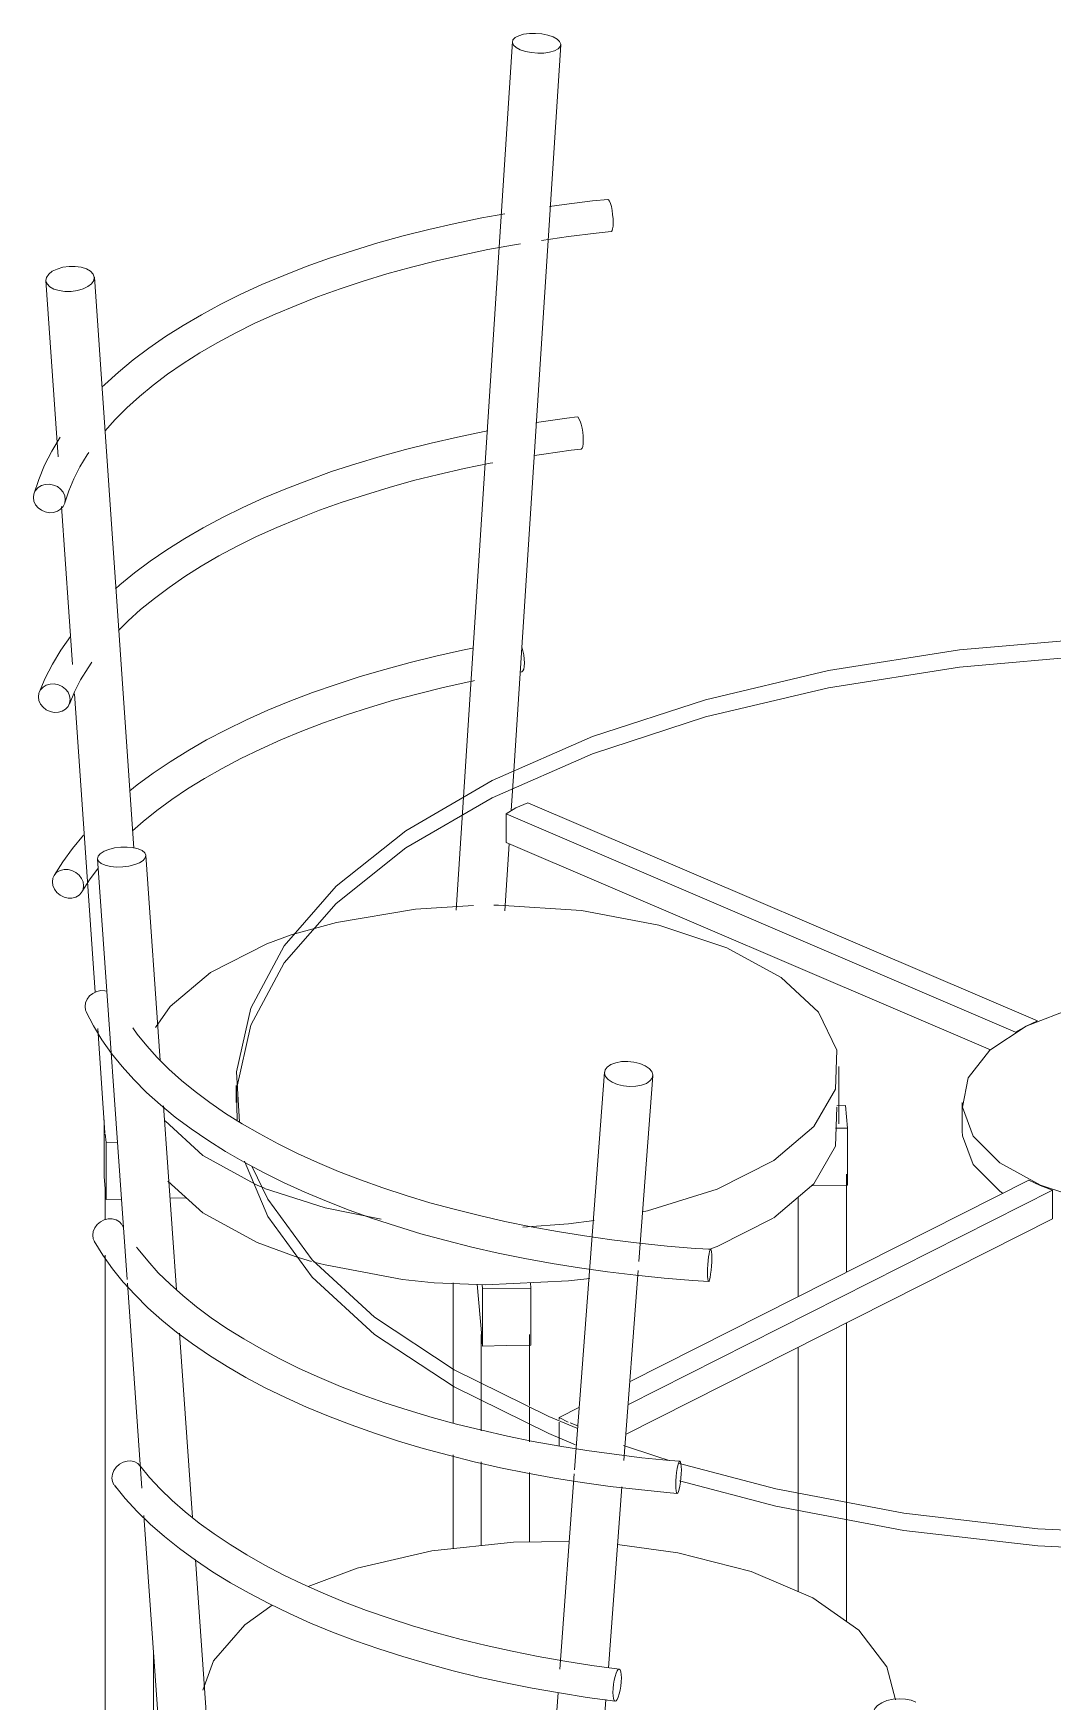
# Model space of a CAD drawing. Header units: millimetres. Extents: x -44545 to 51785, y -22696 to 32686.
# Drawn here: x -6717 to -6086, y 4421 to 5456 of the extents above; entities that cross this region are included whole.
import ezdxf

# ---------------------------------------------------------------- set-up
doc = ezdxf.new("R2010")
doc.units = ezdxf.units.MM
doc.layers.add('I-FURN-PNLS', color=30, linetype='Continuous', lineweight=9)

# ---------------------------------------------------------------- blocks, each defined once
blk = doc.blocks.new('Table Dining 4 Seater-Circular - 1200 mm dia-V82-3D Section 3')
at = {"layer": 'I-FURN-PNLS'}
blk.add_polyline3d([(-6170.5, 4421.1, 0), (-6173.4, 4422.3, 0), (-6176.9, 4423, 0), (-6180.7, 4423.2, 0), (-6184.6, 4422.9, 0), (-6188.4, 4422.1, 0), (-6191.6, 4420.8, 0), (-6194.3, 4419.1, 0), (-6196, 4417.2, 0), (-6196.8, 4415.2, 0), (-6196.6, 4413.2, 0), (-6195.4, 4411.4, 0), (-6193.3, 4409.8, 0)], dxfattribs=at)
blk = doc.blocks.new('Table Dining 4 Seater-Circular - 1200 mm dia-V83-3D Section 3')
at = {"layer": 'I-FURN-PNLS'}
for p, q in [((-6420.5, 5450.7), (-6450.8, 4982.2)), ((-6419.7, 4998.4), (-6390.6, 5448.7)), ((-6709.7, 5302.5), (-6702.1, 5193.2)), ((-6655.2, 4950.7), (-6679.7, 5304.6)), ((-6700, 5162.4), (-6693.2, 5064.6)), ((-6416, 5059.8), (-6414.8, 5060)), ((-6445.4, 5054.2), (-6444.1, 5054.5)), ((-6691.9, 5046.4), (-6679.1, 4861.3)), ((-6421.3, 4973.9), (-6419.7, 4998.4)), ((-6450.8, 4982.2), (-6455.4, 4912.1)), ((-6095.1, 4843.5), (-6411, 4978.7)), ((-6424.5, 4971.9), (-6108.7, 4836.6)), ((-6424.5, 4954.1), (-6424.5, 4971.9)), ((-6638.8, 4819), (-6647.8, 4946.2)), ((-6425.3, 4911.8), (-6422.6, 4953.3)), ((-6124.2, 4825.6), (-6424.5, 4954.1)), ((-6677.7, 4944.1), (-6659.3, 4683.2)), ((-6677.6, 4838.8), (-6673.1, 4774.2)), ((-6363.5, 4811.7), (-6382, 4565.1)), ((-6218.2, 4779.8), (-6218.2, 4815.2)), ((-6591.7, 4803.5), (-6591.7, 4792.9)), ((-6591.2, 4781.6), (-6591.5, 4801.3)), ((-6342.2, 4694.3), (-6333.5, 4809.5)), ((-6628.8, 4676.8), (-6636.8, 4790.9)), ((-6214.1, 4791), (-6219.4, 4790.9)), ((-6212.8, 4777.1), (-6214.1, 4791)), ((-6141.7, 4792.9), (-6141.7, 4775.2)), ((-6673.7, 4746.8), (-6673.7, 4782.2)), ((-6672.9, 4773.6), (-6672.4, 4768.2)), ((-6220.3, 4777), (-6212.8, 4777.1)), ((-6212.8, 4741.7), (-6212.8, 4777.1)), ((-6672.4, 4768.2), (-6665.3, 4768.4)), ((-6672.4, 4732.8), (-6672.4, 4768.2)), ((-6213.4, 4687.7), (-6213.4, 4748.5)), ((-6673, 4739.7), (-6673.7, 4746.8)), ((-6673, 4739.9), (-6673, 4720.2)), ((-6672.4, 4732.8), (-6673, 4739.7)), ((-6580.5, 4742.4), (-6578.8, 4741.6)), ((-6578.8, 4741.6), (-6574.3, 4739.8)), ((-6349.1, 4605.4), (-6085.8, 4738.5)), ((-6100.5, 4744.8), (-6348, 4619.7)), ((-6212.8, 4741.7), (-6235.3, 4741.3)), ((-6085.8, 4720.8), (-6085.8, 4738.5)), ((-6662.8, 4733), (-6672.4, 4732.8)), ((-6622.4, 4733.8), (-6632.9, 4733.6)), ((-6243.4, 4734.4), (-6243.4, 4672.6)), ((-6085.8, 4720.8), (-6350.5, 4587)), ((-6662.4, 4716.8), (-6661.6, 4715.4)), ((-6673, 4698.3), (-6673, 4324.1)), ((-6555.3, 4697.5), (-6578.8, 4706.2)), ((-6545.2, 4694.4), (-6555.3, 4697.5)), ((-6351.4, 4571), (-6342.6, 4688.8)), ((-6659.1, 4681), (-6650.2, 4553.9)), ((-6457.3, 4681.1), (-6457.3, 4617)), ((-6439.6, 4647.9), (-6442.5, 4680.2)), ((-6439.3, 4680), (-6439.1, 4677.3)), ((-6439.1, 4677.3), (-6409.1, 4677.9)), ((-6439.1, 4641.9), (-6439.1, 4677.3)), ((-6409.1, 4677.9), (-6409.4, 4681.2)), ((-6409.1, 4642.5), (-6409.1, 4677.9)), ((-6213.4, 4534.3), (-6213.4, 4656.3)), ((-6618.8, 4535.6), (-6626.9, 4650)), ((-6440, 4649.1), (-6440, 4608.3)), ((-6439.1, 4641.9), (-6439.6, 4647.3)), ((-6410, 4605), (-6410, 4649.1)), ((-6424.4, 4642.2), (-6439.1, 4641.9)), ((-6409.1, 4642.5), (-6424.4, 4642.2)), ((-6243.4, 4641.1), (-6243.4, 4540)), ((-6457.3, 4617), (-6457.3, 4594.2)), ((-6440, 4608.3), (-6440, 4589.3)), ((-6410, 4593.5), (-6410, 4604.1)), ((-6379, 4604.1), (-6391.5, 4597.7)), ((-6410, 4582.6), (-6410, 4593.5)), ((-6391.5, 4597.7), (-6385.9, 4594.8)), ((-6391.5, 4596.4), (-6391.5, 4597.7)), ((-6391.5, 4585.1), (-6391.5, 4594.7)), ((-6384.7, 4594.3), (-6380, 4592.5)), ((-6391.5, 4580), (-6391.5, 4585.1)), ((-6457.3, 4574.4), (-6457.3, 4516.4)), ((-6440, 4570.1), (-6440, 4518.3)), ((-6410, 4520.3), (-6410, 4563.6)), ((-6382.2, 4562.6), (-6391.2, 4441.6)), ((-6666.1, 4554.3), (-6667.3, 4555.6)), ((-6361.1, 4442.4), (-6352.7, 4554.7)), ((-6649, 4536.8), (-6637.9, 4380.3)), ((-6243.4, 4540), (-6243.4, 4489.6)), ((-6213.4, 4471), (-6213.4, 4534.3)), ((-6609.9, 4409), (-6617, 4509.5)), ((-6643, 4324.1), (-6643, 4452.8)), ((-6392.3, 4427), (-6403.2, 4282)), ((-6373.3, 4279.8), (-6362.6, 4422.7))]:
    blk.add_line(p, q, dxfattribs=at)
for points in [[(-6395.4, 5453.7, 0), (-6398.6, 5454.7, 0), (-6402.3, 5455.5, 0), (-6406.2, 5455.8, 0), (-6410, 5455.8, 0), (-6413.6, 5455.3, 0), (-6416.6, 5454.4, 0), (-6418.8, 5453.2, 0), (-6420.2, 5451.8, 0), (-6420.5, 5450.2, 0), (-6419.8, 5448.6, 0), (-6418.2, 5447.1, 0), (-6415.7, 5445.7, 0)], [(-6415.7, 5445.7, 0), (-6412.5, 5444.6, 0), (-6408.8, 5443.9, 0), (-6404.9, 5443.6, 0), (-6401, 5443.6, 0), (-6397.5, 5444.1, 0), (-6394.5, 5445, 0), (-6392.3, 5446.2, 0), (-6390.9, 5447.6, 0), (-6390.6, 5449.2, 0), (-6391.3, 5450.8, 0), (-6392.9, 5452.3, 0), (-6395.4, 5453.7, 0)], [(-6397.6, 5348.4, 0), (-6388.4, 5349.8, 0), (-6370.9, 5351.9, 0), (-6361.3, 5352.9, 0)], [(-6361.4, 5352.9, 0), (-6360.9, 5352.7, 0), (-6360.3, 5351.8, 0), (-6359.8, 5350.3, 0), (-6359.2, 5348.4, 0), (-6358.8, 5346, 0), (-6358.5, 5343.5, 0), (-6358.2, 5340.9, 0), (-6358.2, 5338.4, 0)], [(-6675.1, 5236.4, 0), (-6673.3, 5238.1, 0), (-6664.8, 5245.8, 0), (-6655.7, 5253.4, 0), (-6646, 5260.7, 0), (-6635.6, 5267.9, 0), (-6624.7, 5274.8, 0), (-6613.3, 5281.4, 0), (-6601.3, 5287.9, 0), (-6588.8, 5294.1, 0), (-6575.8, 5300.1, 0), (-6562.3, 5305.8, 0), (-6548.3, 5311.2, 0), (-6533.9, 5316.4, 0), (-6519.1, 5321.3, 0), (-6503.9, 5325.9, 0), (-6488.3, 5330.2, 0), (-6472.4, 5334.2, 0), (-6456.1, 5338, 0), (-6439.6, 5341.4, 0), (-6425.2, 5344, 0)], [(-6358.2, 5338.4, 0), (-6358.2, 5336.3, 0), (-6358.5, 5334.6, 0), (-6358.8, 5333.5, 0), (-6359.2, 5333, 0)], [(-6402.6, 5327.5, 0), (-6385.8, 5329.9, 0), (-6368.7, 5332, 0), (-6359.3, 5333, 0)], [(-6673.1, 5209.2, 0), (-6666.7, 5216.5, 0), (-6659.5, 5223.7, 0), (-6651.7, 5230.7, 0), (-6643.3, 5237.7, 0), (-6634.3, 5244.5, 0), (-6624.6, 5251.2, 0), (-6614.4, 5257.7, 0), (-6603.5, 5264, 0), (-6592.1, 5270.1, 0), (-6580.2, 5276.1, 0), (-6567.7, 5281.8, 0), (-6554.7, 5287.2, 0), (-6541.3, 5292.5, 0), (-6527.4, 5297.5, 0), (-6513.1, 5302.2, 0), (-6498.3, 5306.7, 0), (-6483.2, 5310.9, 0), (-6467.7, 5314.8, 0), (-6451.9, 5318.4, 0), (-6435.7, 5321.8, 0), (-6419.3, 5324.8, 0), (-6415.5, 5325.4, 0)], [(-6684.6, 5309.8, 0), (-6687.8, 5310.8, 0), (-6691.5, 5311.3, 0), (-6695.4, 5311.3, 0), (-6699.2, 5310.8, 0), (-6702.8, 5309.7, 0), (-6705.8, 5308.3, 0), (-6708, 5306.5, 0), (-6709.3, 5304.5, 0), (-6709.7, 5302.5, 0)], [(-6704.8, 5297.3, 0), (-6701.6, 5296.3, 0), (-6698, 5295.7, 0), (-6694.1, 5295.8, 0), (-6690.2, 5296.3, 0), (-6686.7, 5297.4, 0), (-6683.7, 5298.8, 0), (-6681.4, 5300.6, 0), (-6680.1, 5302.6, 0), (-6679.8, 5304.6, 0), (-6680.4, 5306.6, 0), (-6682.1, 5308.4, 0), (-6684.6, 5309.8, 0)], [(-6709.7, 5302.4, 0), (-6709, 5300.5, 0), (-6707.3, 5298.7, 0), (-6704.8, 5297.3, 0)], [(-6406, 5214.4, 0), (-6404.1, 5214.7, 0), (-6386.8, 5217.2, 0), (-6380.5, 5218, 0)], [(-6380.5, 5218, 0), (-6379.9, 5217.8, 0), (-6379.3, 5216.9, 0), (-6378.6, 5215.4, 0), (-6378, 5213.5, 0), (-6377.4, 5211.1, 0), (-6377, 5208.6, 0), (-6376.8, 5206, 0), (-6376.7, 5203.6, 0)], [(-6717.2, 5170.2, 0), (-6714.2, 5179.2, 0), (-6710.5, 5188.1, 0), (-6706, 5196.8, 0), (-6700.9, 5205.4, 0)], [(-6666.6, 5111.5, 0), (-6664, 5113.8, 0), (-6654.8, 5121.3, 0), (-6645.1, 5128.6, 0), (-6634.7, 5135.7, 0), (-6623.7, 5142.6, 0), (-6612.2, 5149.3, 0), (-6600.2, 5155.7, 0), (-6587.6, 5161.9, 0), (-6574.6, 5167.8, 0), (-6561, 5173.5, 0), (-6547, 5178.9, 0), (-6532.6, 5184.1, 0), (-6517.7, 5188.9, 0), (-6502.5, 5193.5, 0), (-6486.9, 5197.8, 0), (-6470.9, 5201.8, 0), (-6454.6, 5205.5, 0), (-6438, 5208.9, 0), (-6435.7, 5209.3, 0)], [(-6376.7, 5203.6, 0), (-6376.8, 5201.4, 0), (-6377, 5199.7, 0), (-6377.4, 5198.6, 0), (-6378, 5198.1, 0)], [(-6698, 5164.7, 0), (-6695.5, 5172.2, 0), (-6692.4, 5179.6, 0), (-6688.6, 5187.1, 0), (-6684.1, 5194.5, 0), (-6683.1, 5196, 0)], [(-6406.9, 5194, 0), (-6401.1, 5195, 0), (-6384.2, 5197.3, 0), (-6378, 5198.1, 0)], [(-6664.8, 5085.6, 0), (-6658.8, 5091.5, 0), (-6651, 5098.6, 0), (-6642.5, 5105.5, 0), (-6633.4, 5112.3, 0), (-6623.7, 5119, 0), (-6613.4, 5125.5, 0), (-6602.5, 5131.8, 0), (-6591.1, 5137.9, 0), (-6579.1, 5143.8, 0), (-6566.6, 5149.5, 0), (-6553.5, 5154.9, 0), (-6540.1, 5160.2, 0), (-6526.1, 5165.1, 0), (-6511.7, 5169.8, 0), (-6497, 5174.3, 0), (-6481.8, 5178.5, 0), (-6466.3, 5182.4, 0), (-6450.4, 5186, 0), (-6434.3, 5189.3, 0), (-6432.7, 5189.5, 0)], [(-6697.7, 5166.8, 0), (-6698, 5169.1, 0), (-6699, 5171.3, 0), (-6700.6, 5173.3, 0), (-6702.6, 5174.8, 0), (-6705, 5175.8, 0), (-6707.6, 5176.3, 0), (-6710.1, 5176.2, 0), (-6712.5, 5175.4, 0), (-6714.6, 5174.2, 0), (-6716.2, 5172.4, 0), (-6717.2, 5170.3, 0), (-6717.5, 5168.1, 0)], [(-6717.5, 5168.1, 0), (-6717.2, 5165.8, 0), (-6716.2, 5163.6, 0), (-6714.6, 5161.6, 0), (-6712.5, 5160.1, 0), (-6710.1, 5159.1, 0), (-6707.6, 5158.6, 0), (-6705, 5158.7, 0), (-6702.6, 5159.5, 0), (-6700.6, 5160.8, 0), (-6699, 5162.5, 0), (-6698, 5164.6, 0), (-6697.7, 5166.8, 0)], [(-6713.9, 5047.2, 0), (-6710.1, 5056.1, 0), (-6705.6, 5064.8, 0), (-6700.4, 5073.4, 0), (-6694.4, 5081.8, 0)], [(-5394.5, 4776.9, 0), (-5392, 4795.2, 0), (-5395.6, 4835, 0), (-5411.2, 4874.1, 0), (-5438.7, 4911.8, 0), (-5477.5, 4947.3, 0), (-5526.7, 4979.9, 0), (-5585.4, 5008.9, 0), (-5652.4, 5033.7, 0), (-5726.3, 5053.8, 0), (-5805.6, 5068.8, 0), (-5888.6, 5078.5, 0), (-5973.8, 5082.5, 0), (-6059.3, 5080.8, 0), (-6143.5, 5073.6, 0), (-6224.6, 5060.8, 0), (-6300.9, 5042.7, 0), (-6370.9, 5019.8, 0), (-6433.2, 4992.5, 0)], [(-6657.7, 4986.1, 0), (-6653.1, 4989.8, 0), (-6643.2, 4997.1, 0), (-6632.7, 5004.2, 0), (-6621.7, 5011, 0), (-6610.1, 5017.7, 0), (-6597.9, 5024, 0), (-6585.3, 5030.2, 0), (-6572.1, 5036.1, 0), (-6558.5, 5041.7, 0), (-6544.4, 5047.1, 0), (-6529.9, 5052.2, 0), (-6515, 5057, 0), (-6499.7, 5061.5, 0), (-6484, 5065.8, 0), (-6468, 5069.7, 0), (-6451.6, 5073.4, 0), (-6445.3, 5074.6, 0)], [(-6433.2, 4981.9, 0), (-6370.9, 5009.2, 0), (-6300.9, 5032.1, 0), (-6224.6, 5050.1, 0), (-6143.5, 5062.9, 0), (-6059.3, 5070.2, 0), (-5973.8, 5071.9, 0), (-5888.6, 5067.9, 0), (-5805.6, 5058.2, 0), (-5726.3, 5043.2, 0), (-5652.4, 5023.1, 0), (-5585.4, 4998.3, 0), (-5526.7, 4969.3, 0), (-5477.5, 4936.7, 0), (-5438.7, 4901.2, 0), (-5411.2, 4863.5, 0), (-5395.6, 4824.4, 0), (-5391.8, 4795.2, 0)], [(-6414.8, 5075.3, 0), (-6414.1, 5073, 0), (-6413.5, 5070.5, 0), (-6413.2, 5067.9, 0), (-6413.1, 5065.5, 0)], [(-6695.2, 5040, 0), (-6692, 5047.5, 0), (-6688.2, 5055, 0), (-6683.6, 5062.4, 0), (-6681.2, 5065.9, 0)], [(-6413.1, 5065.5, 0), (-6413.2, 5063.3, 0), (-6413.5, 5061.6, 0), (-6414.1, 5060.5, 0), (-6414.8, 5060, 0)], [(-6694.7, 5042.8, 0), (-6695.1, 5045.1, 0), (-6696, 5047.4, 0), (-6697.6, 5049.3, 0), (-6699.6, 5050.9, 0), (-6702, 5052, 0), (-6704.6, 5052.5, 0), (-6707.1, 5052.4, 0), (-6709.5, 5051.7, 0), (-6711.5, 5050.5, 0), (-6713.1, 5048.8, 0), (-6714.1, 5046.7, 0), (-6714.4, 5044.4, 0)], [(-6656, 4961.3, 0), (-6649.5, 4967.1, 0), (-6640.9, 4974, 0), (-6631.7, 4980.8, 0), (-6621.9, 4987.4, 0), (-6611.5, 4993.8, 0), (-6600.5, 5000.1, 0), (-6588.9, 5006.2, 0), (-6576.8, 5012.1, 0), (-6564.2, 5017.7, 0), (-6551.1, 5023.1, 0), (-6537.6, 5028.3, 0), (-6523.5, 5033.2, 0), (-6509.1, 5037.9, 0), (-6494.2, 5042.3, 0), (-6479, 5046.4, 0), (-6463.4, 5050.2, 0), (-6447.5, 5053.8, 0), (-6445.4, 5054.2, 0)], [(-6714.4, 5044.4, 0), (-6714.1, 5042.1, 0), (-6713.1, 5039.9, 0), (-6711.5, 5038, 0), (-6709.5, 5036.4, 0), (-6707.1, 5035.3, 0), (-6704.6, 5034.8, 0), (-6702, 5034.9, 0), (-6699.6, 5035.6, 0), (-6697.6, 5036.8, 0), (-6696, 5038.5, 0), (-6695.1, 5040.6, 0), (-6694.7, 5042.8, 0)], [(-6433.2, 4992.5, 0), (-6486.6, 4961.4, 0), (-6529.8, 4927, 0), (-6562.1, 4890.1, 0), (-6582.8, 4851.5, 0), (-6591.5, 4811.9, 0), (-6589.7, 4780.8, 0)], [(-6591.5, 4801.3, 0), (-6582.8, 4840.9, 0), (-6562.1, 4879.5, 0), (-6529.8, 4916.4, 0), (-6486.6, 4950.8, 0), (-6433.2, 4981.9, 0)], [(-6411, 4978.7, 0), (-6418.5, 4975.6, 0), (-6424.5, 4971.9, 0)], [(-6704.7, 4933.6, 0), (-6699.3, 4942.1, 0), (-6693.3, 4950.5, 0), (-6686.5, 4958.7, 0)], [(-6673.7, 4948.7, 0), (-6676, 4947.2, 0), (-6677.3, 4945.6, 0), (-6677.7, 4944.1, 0)], [(-6651.7, 4941.6, 0), (-6649.5, 4943, 0), (-6648.1, 4944.6, 0), (-6647.8, 4946.2, 0), (-6648.4, 4947.8, 0), (-6650.1, 4949.2, 0), (-6652.6, 4950.3, 0), (-6655.8, 4951, 0), (-6659.4, 4951.3, 0), (-6663.3, 4951.3, 0), (-6667.2, 4950.8, 0), (-6670.7, 4949.9, 0), (-6673.7, 4948.7, 0)], [(-6686.4, 4927.3, 0), (-6686.7, 4929.7, 0), (-6687.7, 4931.9, 0), (-6689.2, 4933.9, 0), (-6691.2, 4935.6, 0), (-6693.6, 4936.8, 0), (-6696, 4937.4, 0), (-6698.5, 4937.4, 0), (-6700.9, 4936.8, 0), (-6702.9, 4935.7, 0), (-6704.4, 4934, 0), (-6705.4, 4932, 0), (-6705.7, 4929.8, 0)], [(-6687.4, 4923.5, 0), (-6682.7, 4930.9, 0), (-6677.4, 4938.3, 0)], [(-6677.7, 4944, 0), (-6677, 4942.4, 0), (-6675.4, 4941.1, 0), (-6672.9, 4940, 0), (-6669.7, 4939.2, 0), (-6666, 4938.9, 0), (-6662.1, 4939, 0), (-6658.3, 4939.5, 0), (-6654.7, 4940.4, 0), (-6651.7, 4941.6, 0)], [(-6705.7, 4929.8, 0), (-6705.4, 4927.4, 0), (-6704.4, 4925.2, 0), (-6702.9, 4923.1, 0), (-6700.9, 4921.5, 0), (-6698.5, 4920.3, 0), (-6696, 4919.7, 0), (-6693.6, 4919.7, 0), (-6691.2, 4920.3, 0), (-6689.2, 4921.4, 0), (-6687.7, 4923.1, 0), (-6686.7, 4925.1, 0), (-6686.4, 4927.3, 0)], [(-6444.7, 4915.1, 0), (-6480.7, 4912.8, 0), (-6529.5, 4904.6, 0), (-6557.6, 4896.8, 0)], [(-6287.6, 4888.8, 0), (-6329.7, 4902.9, 0), (-6377.8, 4911.9, 0), (-6429.2, 4915.2, 0), (-6432.1, 4915.2, 0)], [(-6557.6, 4896.8, 0), (-6572.7, 4891.3, 0), (-6607.8, 4873.6, 0), (-6632.8, 4852.5, 0), (-6641.8, 4839.5, 0)], [(-6340.1, 4725.1, 0), (-6336.9, 4725.8, 0), (-6293.7, 4739.1, 0), (-6258.6, 4756.9, 0), (-6233.7, 4778, 0), (-6220.3, 4801.3, 0), (-6219.4, 4825.4, 0), (-6230.8, 4848.9, 0), (-6254, 4870.5, 0), (-6287.6, 4888.8, 0)], [(-6685.4, 4852.4, 0), (-6685.1, 4854.7, 0), (-6684.1, 4857, 0), (-6682.6, 4859, 0), (-6680.6, 4860.6, 0), (-6678.2, 4861.7, 0), (-6675.7, 4862.3, 0), (-6673.1, 4862.2, 0), (-6671.9, 4862, 0)], [(-5880.8, 4746, 0), (-5858.8, 4760.6, 0), (-5845.4, 4777.7, 0), (-5841.9, 4795.8, 0), (-5848.6, 4813.8, 0), (-5865.1, 4830.3, 0), (-5890.2, 4844.3, 0), (-5922.2, 4854.7, 0), (-5959, 4861, 0), (-5998, 4862.6, 0), (-6036.5, 4859.5, 0), (-6072.1, 4851.8, 0), (-6102.1, 4840.2, 0)], [(-6684.1, 4848.1, 0), (-6685.1, 4850.2, 0), (-6685.4, 4852.4, 0)], [(-6684.7, 4849.2, 0), (-6680.2, 4840.4, 0), (-6675, 4831.8, 0), (-6669.1, 4823.4, 0), (-6662.4, 4815.2, 0), (-6655.2, 4807.1, 0), (-6647.3, 4799.2, 0), (-6638.7, 4791.4, 0), (-6629.5, 4783.9, 0), (-6619.7, 4776.6, 0), (-6609.4, 4769.5, 0), (-6598.4, 4762.6, 0), (-6586.9, 4755.9, 0), (-6574.9, 4749.5, 0), (-6562.4, 4743.3, 0), (-6549.3, 4737.4, 0), (-6535.8, 4731.7, 0), (-6521.8, 4726.2, 0), (-6507.3, 4721.1, 0), (-6492.5, 4716.2, 0), (-6477.3, 4711.6, 0), (-6461.7, 4707.3, 0), (-6445.7, 4703.3, 0), (-6429.4, 4699.6, 0), (-6412.8, 4696.2, 0), (-6396, 4693.1, 0), (-6378.9, 4690.4, 0), (-6361.6, 4687.9, 0), (-6344.1, 4685.8, 0), (-6326.5, 4684, 0), (-6308.7, 4682.6, 0), (-6298.9, 4681.9, 0)], [(-6108.7, 4836.6, 0), (-6102.1, 4840.2, 0), (-6095.1, 4843.5, 0)], [(-6655.8, 4839.3, 0), (-6653.1, 4835.4, 0), (-6647.2, 4828.1, 0), (-6640.7, 4820.8, 0), (-6633.5, 4813.7, 0), (-6625.7, 4806.6, 0), (-6617.2, 4799.7, 0), (-6608.1, 4792.9, 0), (-6598.4, 4786.2, 0), (-6588.1, 4779.7, 0), (-6577.2, 4773.4, 0), (-6565.8, 4767.3, 0), (-6553.8, 4761.4, 0), (-6541.3, 4755.7, 0), (-6528.3, 4750.2, 0), (-6514.8, 4745, 0), (-6500.9, 4740, 0), (-6486.5, 4735.3, 0), (-6471.7, 4730.8, 0), (-6456.6, 4726.7, 0), (-6441, 4722.8, 0), (-6425.2, 4719.2, 0), (-6409, 4715.9, 0), (-6392.6, 4712.9, 0), (-6375.9, 4710.2, 0), (-6359, 4707.8, 0), (-6341.9, 4705.7, 0), (-6324.6, 4703.9, 0), (-6307.2, 4702.5, 0), (-6297.7, 4701.9, 0)], [(-6102.1, 4840.2, 0), (-6124.6, 4825.3, 0), (-6138.1, 4808.2, 0), (-6141.6, 4790, 0), (-6134.9, 4772.1, 0), (-6118.4, 4755.6, 0), (-6093.3, 4741.6, 0), (-6061.3, 4731.1, 0), (-6024.5, 4724.8, 0), (-5985.5, 4723.2, 0), (-5946.9, 4726.3, 0), (-5911.4, 4734, 0), (-5881.4, 4745.7, 0)], [(-6359.5, 4816.5, 0), (-6361.8, 4814.9, 0), (-6363.1, 4813.1, 0), (-6363.5, 4811.1, 0), (-6362.8, 4809.1, 0), (-6361.2, 4807.2, 0), (-6358.7, 4805.5, 0), (-6355.5, 4804.1, 0), (-6351.8, 4803.2, 0), (-6347.9, 4802.8, 0), (-6344.1, 4803, 0), (-6340.5, 4803.6, 0), (-6337.5, 4804.8, 0)], [(-6337.5, 4804.8, 0), (-6335.3, 4806.3, 0), (-6333.9, 4808.1, 0), (-6333.5, 4810.1, 0), (-6334.2, 4812.1, 0), (-6335.8, 4814.1, 0), (-6338.3, 4815.7, 0), (-6341.5, 4817.1, 0), (-6345.2, 4818, 0), (-6349.1, 4818.4, 0), (-6352.9, 4818.3, 0), (-6356.5, 4817.6, 0), (-6359.5, 4816.5, 0)], [(-6219.4, 4790, 0), (-6220.3, 4765.9, 0), (-6233.7, 4742.6, 0), (-6258.6, 4721.5, 0)], [(-6635.7, 4781.5, 0), (-6612.5, 4760, 0), (-6580.5, 4742.4, 0)], [(-6116.8, 4736.7, 0), (-6118.4, 4737.9, 0), (-6134.9, 4754.4, 0), (-6141.6, 4772.3, 0), (-6141.7, 4775.2, 0)], [(-6381.5, 4580.7, 0), (-6398, 4587.6, 0), (-6456.7, 4616.6, 0), (-6506, 4649.1, 0), (-6544.7, 4684.6, 0), (-6572.2, 4722.3, 0), (-6586.6, 4756.5, 0)], [(-6581.8, 4753, 0), (-6572.2, 4733, 0), (-6544.7, 4695.3, 0), (-6506, 4659.8, 0), (-6456.7, 4627.2, 0), (-6398, 4598.2, 0), (-6380.7, 4591.1, 0)], [(-6578.8, 4706.2, 0), (-6612.5, 4724.6, 0), (-6634.1, 4744.2, 0)], [(-6574.2, 4739.7, 0), (-6536.7, 4727.6, 0), (-6502, 4720.5, 0)], [(-6085.8, 4738.5, 0), (-6093.4, 4741.5, 0), (-6100.5, 4744.8, 0)], [(-6680.7, 4710.6, 0), (-6680.4, 4713, 0), (-6679.4, 4715.2, 0), (-6677.9, 4717.2, 0), (-6675.9, 4718.9, 0), (-6673.6, 4720.1, 0), (-6671.1, 4720.7, 0), (-6668.6, 4720.7, 0), (-6666.2, 4720.1, 0), (-6664.2, 4718.9, 0), (-6662.7, 4717.3, 0)], [(-6414, 4715.6, 0), (-6385.7, 4717.7, 0), (-6369.9, 4719.7, 0)], [(-6258.9, 4721.3, 0), (-6293.7, 4703.7, 0), (-6298.9, 4701.8, 0)], [(-6679.4, 4706.4, 0), (-6680.4, 4708.4, 0), (-6680.7, 4710.6, 0)], [(-6679.8, 4706.9, 0), (-6674.5, 4698.3, 0), (-6668.5, 4689.9, 0), (-6661.8, 4681.6, 0), (-6654.5, 4673.6, 0), (-6646.5, 4665.7, 0), (-6637.9, 4658, 0), (-6628.7, 4650.5, 0), (-6618.8, 4643.2, 0), (-6608.4, 4636.1, 0), (-6597.4, 4629.2, 0), (-6585.9, 4622.5, 0), (-6573.8, 4616.1, 0), (-6561.2, 4610, 0), (-6548.1, 4604, 0), (-6534.5, 4598.4, 0), (-6520.5, 4593, 0), (-6506, 4587.9, 0), (-6491.1, 4583, 0), (-6475.9, 4578.4, 0), (-6460.2, 4574.2, 0), (-6444.2, 4570.2, 0), (-6427.9, 4566.5, 0), (-6411.3, 4563.2, 0), (-6394.5, 4560.1, 0), (-6377.4, 4557.4, 0), (-6360, 4554.9, 0), (-6342.5, 4552.9, 0), (-6324.8, 4551.1, 0), (-6318.4, 4550.5, 0)], [(-6653.5, 4703.3, 0), (-6652.6, 4702, 0), (-6646.6, 4694.7, 0), (-6640.1, 4687.4, 0), (-6632.8, 4680.2, 0), (-6624.9, 4673.2, 0), (-6616.4, 4666.3, 0), (-6607.2, 4659.5, 0), (-6597.5, 4652.8, 0), (-6587.1, 4646.3, 0), (-6576.2, 4640.1, 0), (-6564.7, 4634, 0), (-6552.7, 4628.1, 0), (-6540.1, 4622.4, 0), (-6527.1, 4616.9, 0), (-6513.6, 4611.7, 0), (-6499.6, 4606.8, 0), (-6485.2, 4602.1, 0), (-6470.4, 4597.7, 0), (-6455.2, 4593.5, 0), (-6439.6, 4589.7, 0), (-6423.7, 4586.1, 0), (-6407.6, 4582.8, 0), (-6391.1, 4579.8, 0), (-6374.4, 4577.1, 0), (-6357.5, 4574.8, 0), (-6340.3, 4572.7, 0), (-6323, 4571, 0), (-6316.8, 4570.5, 0)], [(-6297, 4696.5, 0), (-6297, 4698.6, 0), (-6297.2, 4700.3, 0), (-6297.4, 4701.4, 0), (-6297.7, 4701.9, 0), (-6298, 4701.6, 0), (-6298.3, 4700.7, 0), (-6298.7, 4699.2, 0), (-6299, 4697.3, 0), (-6299.3, 4694.9, 0), (-6299.5, 4692.3, 0), (-6299.6, 4689.7, 0), (-6299.6, 4687.3, 0)], [(-6298.9, 4681.9, 0), (-6298.7, 4682.1, 0), (-6298.3, 4683, 0), (-6298, 4684.5, 0), (-6297.7, 4686.5, 0), (-6297.4, 4688.9, 0), (-6297.2, 4691.5, 0), (-6297, 4694.1, 0), (-6297, 4696.5, 0)], [(-6469.1, 4681.2, 0), (-6488.6, 4683.2, 0), (-6536.7, 4692.2, 0), (-6543.6, 4694, 0)], [(-6299.6, 4687.3, 0), (-6299.6, 4685.1, 0), (-6299.5, 4683.5, 0), (-6299.3, 4682.4, 0), (-6299, 4681.9, 0)], [(-6372.6, 4683.9, 0), (-6385.7, 4682.3, 0), (-6437.3, 4679.8, 0), (-6469, 4681.2, 0)], [(-6440, 4649.1, 0), (-6440, 4648.8, 0), (-6439.3, 4647.1, 0)], [(-6351.7, 4580.3, 0), (-6331.1, 4573.4, 0), (-6323.4, 4571, 0)], [(-6668.8, 4560.1, 0), (-6668.5, 4562.5, 0), (-6667.6, 4564.8, 0), (-6666.1, 4566.9, 0), (-6664.1, 4568.6, 0), (-6661.9, 4569.9, 0), (-6659.4, 4570.6, 0), (-6657, 4570.7, 0), (-6654.7, 4570.2, 0), (-6652.8, 4569.1, 0), (-6651.3, 4567.5, 0)], [(-6651.5, 4567.9, 0), (-6645.5, 4560.5, 0), (-6638.8, 4553.3, 0), (-6631.4, 4546.2, 0), (-6623.4, 4539.1, 0), (-6614.8, 4532.2, 0), (-6605.5, 4525.5, 0), (-6595.6, 4518.8, 0), (-6585.2, 4512.4, 0), (-6574.1, 4506.1, 0), (-6562.6, 4500.1, 0), (-6550.4, 4494.2, 0), (-6537.8, 4488.6, 0), (-6524.7, 4483.2, 0), (-6511.1, 4478, 0), (-6497, 4473.1, 0), (-6482.5, 4468.5, 0), (-6467.6, 4464.1, 0), (-6452.4, 4460, 0), (-6436.8, 4456.2, 0), (-6420.8, 4452.7, 0), (-6404.6, 4449.4, 0), (-6388.1, 4446.5, 0), (-6371.3, 4443.9, 0), (-6354.4, 4441.6, 0)], [(-6315.8, 4565.1, 0), (-6315.9, 4567.2, 0), (-6316.1, 4568.9, 0), (-6316.3, 4570, 0), (-6316.7, 4570.5, 0), (-6317.1, 4570.2, 0), (-6317.6, 4569.4, 0), (-6318, 4567.9, 0), (-6318.5, 4565.9, 0), (-6318.8, 4563.5, 0), (-6319.1, 4561, 0), (-6319.3, 4558.4, 0), (-6319.3, 4555.9, 0)], [(-6318.4, 4550.5, 0), (-6318, 4550.8, 0), (-6317.6, 4551.7, 0), (-6317.1, 4553.1, 0), (-6316.7, 4555.1, 0), (-6316.3, 4557.5, 0), (-6316.1, 4560, 0), (-6315.9, 4562.6, 0), (-6315.8, 4565.1, 0)], [(-6317.9, 4569.3, 0), (-6257.2, 4553.3, 0), (-6177.9, 4538.2, 0), (-6094.8, 4528.6, 0), (-6009.7, 4524.6, 0), (-5924.1, 4526.2, 0), (-5872.5, 4530, 0)], [(-6667.6, 4555.9, 0), (-6668.5, 4557.9, 0), (-6668.8, 4560.1, 0)], [(-6667.3, 4555.6, 0), (-6660.5, 4547.4, 0), (-6653.1, 4539.3, 0), (-6645, 4531.5, 0), (-6636.3, 4523.8, 0), (-6626.9, 4516.3, 0), (-6617, 4509.1, 0), (-6606.4, 4502, 0), (-6595.4, 4495.2, 0), (-6583.7, 4488.6, 0), (-6571.5, 4482.2, 0), (-6558.8, 4476.1, 0), (-6545.7, 4470.2, 0), (-6532, 4464.6, 0), (-6517.9, 4459.2, 0), (-6503.3, 4454.2, 0), (-6488.4, 4449.4, 0), (-6473, 4444.9, 0), (-6457.3, 4440.6, 0), (-6441.3, 4436.7, 0), (-6424.9, 4433.1, 0), (-6408.3, 4429.8, 0), (-6391.4, 4426.8, 0), (-6374.2, 4424.1, 0), (-6356.9, 4421.8, 0)], [(-6319.3, 4555.9, 0), (-6319.3, 4553.8, 0), (-6319.1, 4552.1, 0), (-6318.8, 4551, 0), (-6318.5, 4550.5, 0)], [(-5873.3, 4519.3, 0), (-5924.1, 4515.6, 0), (-6009.7, 4514, 0), (-6094.8, 4518, 0), (-6177.9, 4527.6, 0), (-6257.2, 4542.6, 0), (-6317, 4558.4, 0)], [(-6385.2, 4520.7, 0), (-6419.9, 4520.4, 0), (-6470.5, 4515, 0), (-6516.8, 4504.2, 0), (-6547.1, 4492.9, 0)], [(-6183.1, 4422.5, 0), (-6188.4, 4443, 0), (-6205.8, 4465.7, 0), (-6234.4, 4485.8, 0), (-6272.6, 4502.1, 0), (-6318, 4513.7, 0), (-6355.4, 4518.9, 0)], [(-6569.4, 4481.2, 0), (-6586.5, 4469, 0), (-6605.8, 4446.7, 0), (-6612.4, 4428.6, 0)], [(-6353, 4436.2, 0), (-6353.1, 4438.3, 0), (-6353.4, 4440, 0), (-6353.8, 4441.1, 0), (-6354.3, 4441.6, 0), (-6355, 4441.4, 0), (-6355.6, 4440.5, 0), (-6356.3, 4439.1, 0), (-6356.9, 4437.1, 0), (-6357.5, 4434.8, 0), (-6357.9, 4432.2, 0), (-6358.2, 4429.6, 0), (-6358.3, 4427.2, 0)], [(-6358.3, 4427.2, 0), (-6358.2, 4425.1, 0), (-6357.9, 4423.4, 0), (-6357.5, 4422.2, 0), (-6356.9, 4421.8, 0)], [(-6356.9, 4421.8, 0), (-6356.3, 4422, 0), (-6355.6, 4422.8, 0), (-6355, 4424.3, 0), (-6354.3, 4426.3, 0), (-6353.8, 4428.6, 0), (-6353.4, 4431.1, 0), (-6353.1, 4433.7, 0), (-6353, 4436.2, 0)]]:
    blk.add_polyline3d(points, dxfattribs=at)

msp = doc.modelspace()

# ---------------------------------------------------------------- block references
at = {"layer": 'I-FURN-PNLS'}
for name in ['Table Dining 4 Seater-Circular - 1200 mm dia-V83-3D Section 3', 'Table Dining 4 Seater-Circular - 1200 mm dia-V82-3D Section 3']:
    msp.add_blockref(name, (0, 0), dxfattribs=at)

doc.saveas('drawing.dxf')
